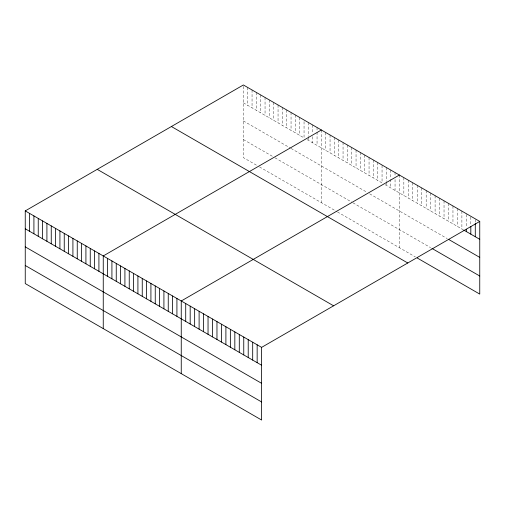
<?xml version="1.0" encoding="UTF-8"?>
<svg xmlns="http://www.w3.org/2000/svg" width="505" height="505" viewBox="0 0 505 505"><rect width="100%" height="100%" fill="white"/><g stroke="black" fill="none" stroke-linecap="round" stroke-linejoin="round"><path stroke-width="0.38" stroke-dasharray="2.52 1.89" d="M243.385 102.843L304.048 137.871L304.048 119.994M307.147 139.658L382.051 182.905L382.051 165.028M385.145 184.691L463.167 229.737M243.385 120.922L290.432 148.085M291.05 148.445L367.192 192.405M369.673 193.832L447.222 238.606M243.385 139.55L273.716 157.061M274.954 157.781L351.72 202.095M352.957 202.814L430.639 247.658M256.382 165.135L243.385 157.629L243.385 84.966M259.482 166.921L336.86 211.601M337.479 211.955L415.331 256.906M475.287 219.631L475.287 222.743M470.818 217.055L470.818 225.602M466.355 214.473L466.355 227.692M461.892 211.122L461.892 228.999M457.429 208.546L457.429 226.423M452.96 205.964L452.96 223.841M448.497 203.389L448.497 221.266M444.034 200.813L444.034 218.684M439.565 198.231L439.565 216.108M435.102 195.656L435.102 213.533M430.639 193.074L430.639 210.951M426.176 190.499L426.176 208.376M421.707 187.923L421.707 205.8M417.244 185.341L417.244 203.218M412.781 182.766L412.781 200.643M408.318 180.19L408.318 198.067M403.849 177.608L403.849 195.486M399.386 175.033L399.386 247.696M395.049 172.533L395.049 176.415M395.049 179.527L395.049 190.41M390.719 170.027L390.719 178.581M390.719 179.357L390.719 187.904M386.388 167.527L386.388 181.516M386.388 182.299L386.388 185.404M377.721 162.522L377.721 180.399M373.384 160.022L373.384 177.899M369.054 157.522L369.054 175.399M364.717 155.016L364.717 172.893M360.387 152.516L360.387 170.393M356.05 150.017L356.05 167.894M351.72 147.511L351.72 165.387M347.383 145.011L347.383 162.888M343.053 142.511L343.053 160.388M338.716 140.005L338.716 157.882M334.386 137.505L334.386 155.382M330.049 135.005L330.049 152.882M325.719 132.499L325.719 150.376M321.382 130L321.382 202.663M317.052 127.5L317.052 131.382M317.052 132.159L317.052 145.377M312.715 124.994L312.715 133.547M312.715 136.653L312.715 142.871M308.385 122.494L308.385 136.483M308.385 137.259L308.385 140.371M299.717 117.488L299.717 135.365M295.381 114.988L295.381 132.865M291.05 112.489L291.05 130.366M286.72 109.983L286.72 127.86M282.383 107.483L282.383 125.36M278.053 104.983L278.053 122.86M273.716 102.477L273.716 120.354M269.386 99.977L269.386 117.854M265.049 97.478L265.049 115.355M260.719 94.972L260.719 112.849M256.382 92.472L256.382 110.349M252.052 89.972L252.052 107.849M247.715 87.466L247.715 105.343"/><path stroke-width="0.76" d="M25.25 210.907L261.615 347.371L261.615 420.034L25.25 283.57L25.25 210.907L243.385 84.966L479.75 221.43L479.75 294.093L417.244 258.011M321.382 130L103.254 255.94L103.254 328.603M399.386 175.033L181.251 300.974L181.251 373.637M261.615 347.371L479.75 221.43M463.805 230.103L479.75 239.307M448.497 239.345L479.75 257.386M431.914 248.397L479.75 276.014M171.397 126.528L407.769 262.991M97.231 169.345L333.603 305.809M25.25 228.784L261.615 365.248M25.25 246.863L261.615 383.327M25.25 265.491L261.615 401.955M475.287 223.519L475.287 236.731M470.818 226.379L470.818 234.156M466.355 229.245L466.355 231.574M257.152 344.795L257.152 362.666M252.689 342.213L252.689 360.09M248.22 339.638L248.22 357.515M243.757 337.056L243.757 354.933M239.294 334.48L239.294 352.357M234.831 331.905L234.831 349.782M230.362 329.323L230.362 347.2M225.899 326.748L225.899 344.625M221.436 324.172L221.436 342.049M216.967 321.59L216.967 339.467M212.504 319.015L212.504 336.892M208.041 316.439L208.041 334.316M203.578 313.857L203.578 331.734M199.109 311.282L199.109 329.159M194.646 308.707L194.646 326.584M190.183 306.125L190.183 324.002M185.714 303.549L185.714 321.426M176.92 298.468L176.92 316.345M172.584 295.968L172.584 313.845M168.253 293.468L168.253 311.345M163.917 290.962L163.917 308.839M159.586 288.462L159.586 306.339M155.25 285.963L155.25 303.84M150.919 283.457L150.919 301.334M146.583 280.957L146.583 298.834M142.252 278.457L142.252 296.334M137.915 275.951L137.915 293.828M133.585 273.451L133.585 291.328M129.248 270.951L129.248 288.828M124.918 268.445L124.918 286.322M120.588 265.946L120.588 283.823M116.251 263.446L116.251 281.323M111.921 260.94L111.921 278.817M107.584 258.44L107.584 276.317M98.917 253.434L98.917 271.311M94.587 250.934L94.587 268.811M90.25 248.435L90.25 266.312M85.919 245.929L85.919 263.806M81.583 243.429L81.583 261.306M77.252 240.929L77.252 258.806M72.916 238.423L72.916 256.3M68.585 235.923L68.585 253.8M64.249 233.424L64.249 251.301M59.918 230.918L59.918 248.795M55.582 228.418L55.582 246.295M51.251 225.918L51.251 243.795M46.914 223.412L46.914 241.289M42.584 220.912L42.584 238.789M38.247 218.412L38.247 236.289M33.917 215.906L33.917 233.783M29.58 213.407L29.58 231.284"/></g></svg>
